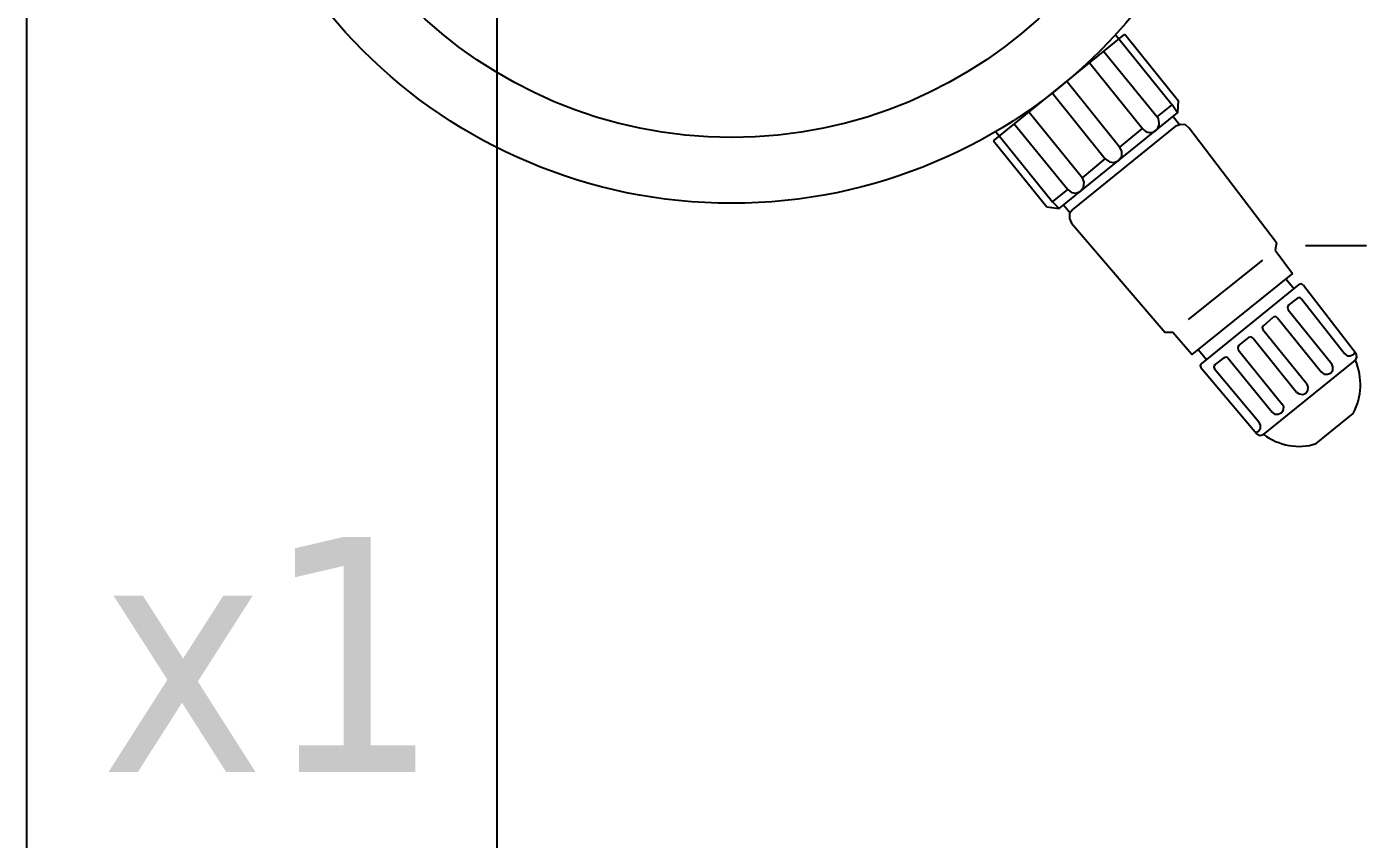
# Model space of a CAD drawing. Header units: millimetres. Extents: x 88585 to 99951, y -167251 to -159927.
# Drawn here: x 91141.6 to 91284.1, y -161517.9 to -161431.5 of the extents above; entities that cross this region are included whole.
import ezdxf

# ---------------------------------------------------------------- set-up
doc = ezdxf.new("R2010")
doc.units = ezdxf.units.MM
doc.header["$LTSCALE"] = 13
doc.linetypes.add('DASHED', pattern=[0.75, 0.5, -0.25])
doc.layers.add('4虚线层', color=6, linetype='DASHED')
doc.layers.add('PDF_几何图形', color=7, linetype='Continuous')
doc.layers.add('标注、文本', color=3, linetype='Continuous', lineweight=25)
doc.styles.add('Tahoma$001', font='tahoma.ttf', dxfattribs={"height": 2.159784})

# ---------------------------------------------------------------- blocks, each defined once
blk = doc.blocks.new('A$C1C912F39')
at = {"layer": 'PDF_几何图形'}
blk.add_line((113.4, 21.64), (113.27, 20.86), dxfattribs=at)
for points in [[(83.3, 32.48), (97.27, 43.84)], [(96.3, 43.77), (96.69, 43.32)], [(96.69, 43.32), (102.3, 36.33)], [(97.27, 43.84), (102.95, 36.79)], [(95.05, 42.01), (100.73, 35.03)], [(93.55, 40.77), (99.17, 33.79)], [(91.14, 38.81), (96.75, 31.83)], [(89.57, 37.57), (95.19, 30.59)], [(100.73, 35.03), (102.3, 36.33)], [(102.95, 36.79), (102.89, 35.48), (102.3, 36.33)], [(85.52, 34.31), (91.2, 27.32)], [(87.09, 35.55), (92.77, 28.56)], [(90.29, 25.3), (102.89, 35.48)], [(102.43, 35.09), (103.08, 34.24)], [(104.13, 33.85), (103.74, 34.18), (103.22, 34.24), (102.69, 34.05)], [(83.56, 33.46), (83.96, 33)], [(83.96, 33), (89.57, 26.02)], [(91.73, 25.17), (102.69, 34.05)], [(96.75, 31.83), (99.17, 33.79)], [(113.4, 21.64), (104.13, 33.85)], [(83.3, 32.48), (88.98, 25.49)], [(95.19, 30.59), (95.64, 30.26), (96.16, 30.19), (96.62, 30.39), (96.95, 30.85), (96.95, 31.37), (96.75, 31.83)], [(92.77, 28.56), (95.19, 30.59)], [(91.2, 27.32), (91.59, 27), (92.12, 26.93), (92.57, 27.13), (92.9, 27.58), (92.97, 28.11), (92.77, 28.56)], [(89.57, 26.02), (91.2, 27.32)], [(89.57, 26.02), (90.29, 25.3)], [(90.75, 25.69), (91.46, 24.84)], [(88.98, 25.49), (90.29, 25.3)], [(91.73, 25.17), (91.4, 24.78), (91.4, 24.25), (91.59, 23.73)], [(91.59, 23.73), (101.58, 12.11)], [(113.27, 20.86), (115.1, 18.38)], [(104.06, 13.48), (111.96, 19.81)], [(115.1, 18.38), (104.39, 9.76), (102.37, 12.11), (101.58, 12.11)], [(105.44, 8.78), (115.82, 17.2)], [(114.44, 17.79), (115.29, 16.75)], [(116.27, 17.14), (116.08, 17.27), (115.82, 17.2)], [(116.27, 17.14), (121.89, 9.89)], [(114.64, 14.98), (115.68, 15.77)], [(116.08, 15.7), (115.88, 15.83), (115.68, 15.77)], [(116.08, 15.7), (120.65, 9.89)], [(116.66, 16.62), (116.73, 16.68)], [(114.64, 14.98), (114.58, 14.79), (114.64, 14.53)], [(114.64, 14.53), (119.28, 8.78)], [(112.03, 12.83), (111.9, 12.63), (111.96, 12.44)], [(112.03, 12.83), (113.07, 13.74)], [(113.53, 13.68), (113.33, 13.81), (113.07, 13.74)], [(113.53, 13.68), (118.17, 7.93)], [(109.42, 10.74), (110.46, 11.59)], [(110.92, 11.52), (110.72, 11.65), (110.46, 11.59)], [(110.92, 11.52), (115.55, 5.78)], [(111.96, 12.44), (116.66, 6.63)], [(105.11, 10.28), (105.96, 9.24)], [(109.42, 10.74), (109.29, 10.54), (109.35, 10.28)], [(109.35, 10.28), (113.99, 4.54)], [(120.65, 9.89), (120.91, 9.63), (121.23, 9.63), (121.56, 9.76), (121.76, 10.02)], [(105.44, 8.78), (105.3, 8.59), (105.37, 8.39)], [(106.81, 8.65), (106.74, 8.45), (106.81, 8.26)], [(106.81, 8.65), (107.85, 9.43)], [(108.24, 9.43), (108.05, 9.5), (107.85, 9.43)], [(108.24, 9.43), (112.94, 3.62)], [(112.03, 1.27), (121.82, 9.17)], [(118.17, 7.93), (118.49, 7.67), (118.82, 7.67), (119.15, 7.8), (119.41, 8.06), (119.41, 8.45), (119.28, 8.78)], [(121.82, 9.17), (121.95, 9.5), (121.89, 9.89)], [(105.37, 8.39), (111.31, 1.34)], [(106.81, 8.26), (111.57, 2.58)], [(115.55, 5.78), (115.82, 5.58), (116.21, 5.52), (116.53, 5.65), (116.73, 5.97), (116.79, 6.3), (116.66, 6.63)], [(112.94, 3.62), (113.2, 3.43), (113.6, 3.43), (113.92, 3.56), (114.12, 3.82), (114.18, 4.21), (113.99, 4.54)], [(117.64, 0.29), (121.56, 3.49)], [(111.18, 1.47), (111.51, 1.6), (111.7, 1.93), (111.7, 2.25), (111.57, 2.58)], [(111.31, 1.34), (111.64, 1.14), (112.03, 1.27)]]:
    blk.add_lwpolyline(points, dxfattribs=at)
for radius in [55.46, 48.47, 48.47]:
    blk.add_circle((55.46, 81.31), radius, dxfattribs=at)
for points in [[(99.17, 33.79), (100.07, 32.73), (101.46, 33.89), (100.73, 35.03)], [(121.56, 3.49), (122.56, 5.41), (122.55, 7.17), (121.82, 9.17)], [(112.03, 1.27), (113.61, 0.1), (115.75, -0.35), (117.64, 0.29)]]:
    blk.add_open_spline(points, degree=3, dxfattribs=at)

msp = doc.modelspace()

# ---------------------------------------------------------------- linework, layer by layer
at = {"layer": '4虚线层'}
msp.add_line((91810.59, -161454.832), (91274.443, -161454.832), dxfattribs=at)
at = {"layer": '标注、文本', "color": 2}
msp.add_lwpolyline([(91191.59, -161091.334), (91191.59, -161639.833), (91141.59, -161639.833), (91141.59, -161091.334)], close=True, dxfattribs=at)

# ---------------------------------------------------------------- block references
at = {"layer": '标注、文本'}
msp.add_blockref('A$C1C912F39', (91161.098, -161476.143), dxfattribs=at)

# ---------------------------------------------------------------- texts
at = {"layer": '标注、文本', "style": 'Tahoma$001'}
msp.add_text('x1', height=25, dxfattribs=at).set_placement((91149.431, -161510.776))

doc.saveas('drawing.dxf')
